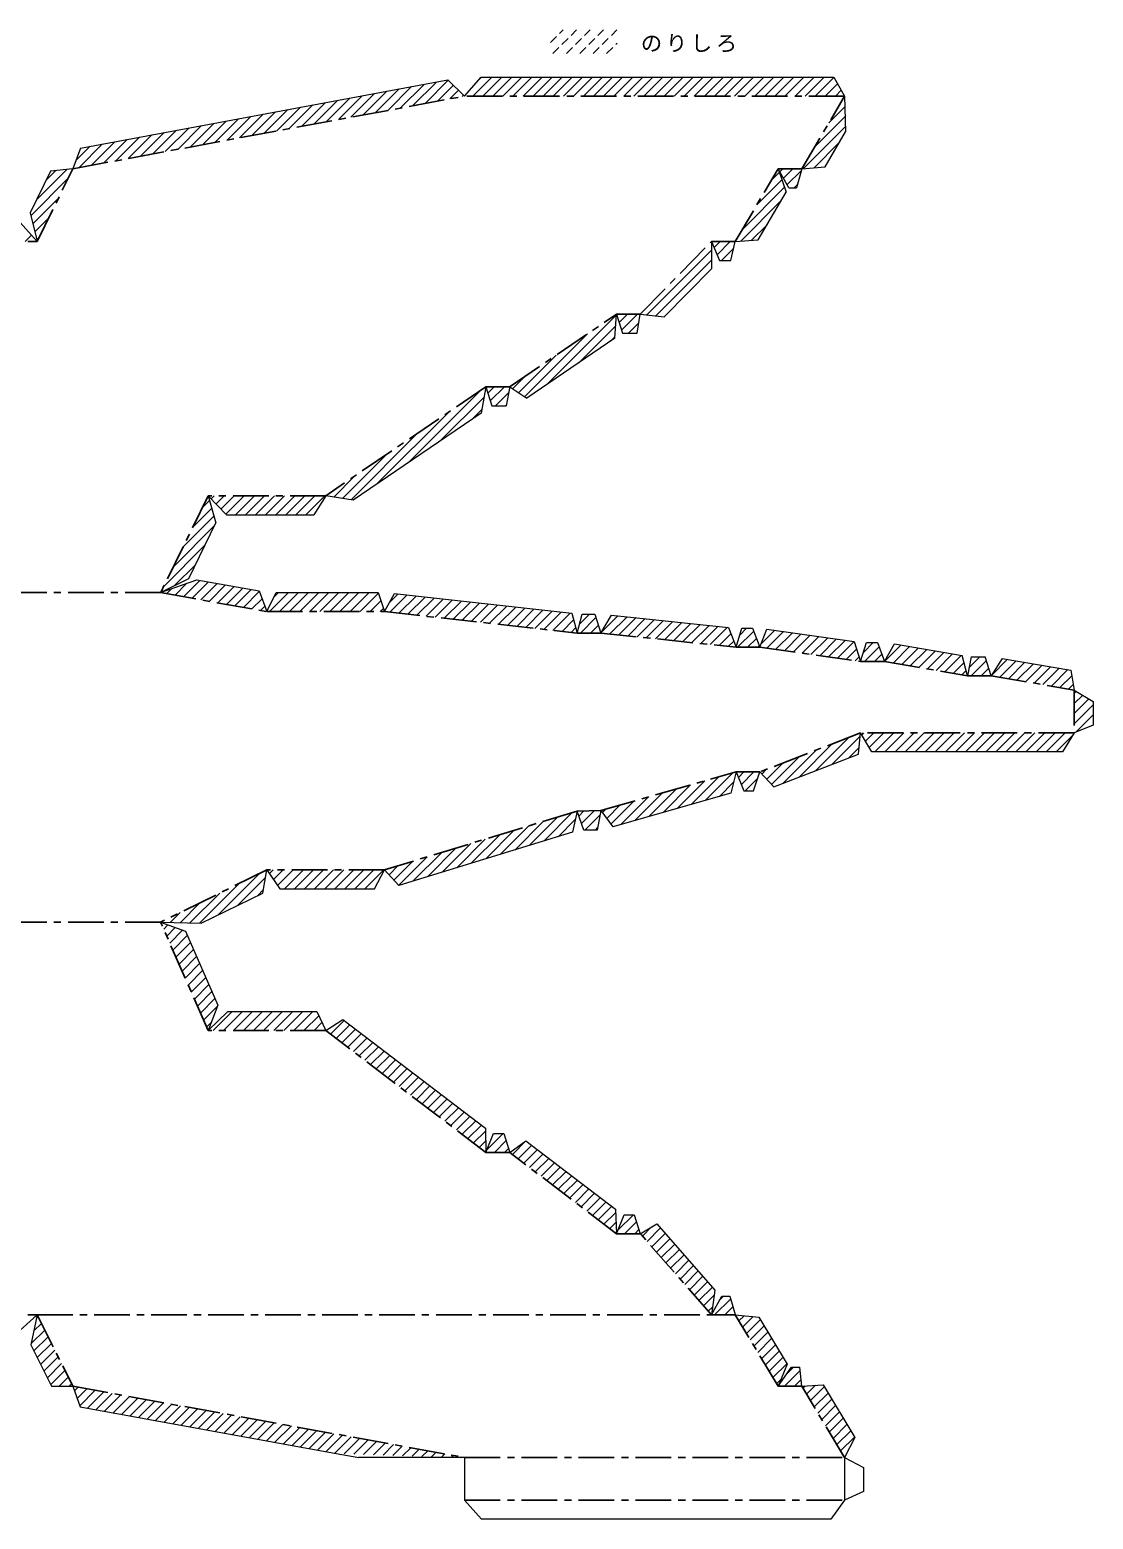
# Model space of a CAD drawing. Units: millimetres at full size, sheet at 1:300. Extents: x -1911260 to 408766, y -45196 to 976532.
# Drawn here: x -39390 to 5394, y 788836 to 851560 of the extents above; entities that cross this region are included whole.
import ezdxf

# ---------------------------------------------------------------- set-up
doc = ezdxf.new("R2010")
doc.units = ezdxf.units.MM
doc.header["$LTSCALE"] = 300
for name, pattern in [('CHAIN1', [8, 5, -1, 1, -1]), ('CHAIN2', [12, 9, -1, 1, -1]), ('DASHED1', [1.8, 1.2, -0.6])]:
    doc.linetypes.add(name, pattern=pattern)
doc.layers.add('0-4_谷折り', color=2, linetype='CHAIN1')
doc.layers.add('0-7_ハッチ', color=7, linetype='Continuous')
doc.layers.add('0-5_切り取り', color=4, linetype='Continuous', lineweight=5)
doc.layers.add('0-A_文字', color=2, linetype='DASHED1', lineweight=5)
doc.styles.add('ＭＳ ゴシック', font='')
doc.styles.get('ＭＳ ゴシック').set_extended_font_data('MS Gothic')

msp = doc.modelspace()

# ---------------------------------------------------------------- linework, layer by layer
at = {"layer": '0-4_谷折り'}
for p, q in [((-15344.4, 818684.2), (-9644.4, 820305.8)), ((-15344.4, 818684.2), (-16344.4, 818655.8)), ((-21078.4, 789636.3), (-5078.4, 789636.3))]:
    msp.add_line(p, q, dxfattribs=at)
for points in [[(-49078.4, 842645.8), (-39078.4, 842645.8), (-37578.4, 845705.8), (-21078.4, 848765.8)], [(-19166.1, 836534.1), (-14678.4, 839585.8), (-13678.4, 839585.8), (-10678.4, 842645.8), (-9678.4, 842645.8), (-7878.4, 845705.8), (-6878.4, 845705.8), (-5078.4, 848765.8), (-21078.4, 848765.8)], [(-20178.4, 836525.8), (-26928.4, 831935.8), (-31878.4, 831935.8), (-33878.4, 827855.8), (-54278.4, 827855.8)], [(-33878.4, 827855.8), (-29406.4, 827055.8), (-24456.4, 827055.8), (-16344.4, 826155.8), (-15344.4, 826155.8), (-9644.4, 825555.8), (-8644.4, 825555.8), (-4402.4, 824955.8), (-3402.4, 824955.8), (95.6, 824355.8), (1095.6, 824355.8), (4593.6, 823755.8), (4593.6, 821955.8), (-4402.4, 821955.8), (-8644.4, 820305.8), (-9644.4, 820305.8)], [(-16344.4, 818655.8), (-24456.4, 816180.8), (-29406.4, 816180.8), (-33878.4, 813980.8), (-54278.4, 813980.8), (-58750.4, 816180.8)], [(-37578.4, 794436.3), (-21078.4, 791436.3), (-5078.4, 791436.3), (-6878.4, 794436.3), (-7878.4, 794436.3), (-9678.4, 797436.3), (-10678.4, 797436.3), (-13678.4, 800859.3), (-14678.4, 800859.3), (-19178.4, 804282.3), (-20178.4, 804282.3), (-26928.4, 809416.8), (-31878.4, 809416.8), (-33878.4, 813980.8)], [(-56278.4, 809416.8), (-76878.4, 809416.8), (-81378.4, 804282.3), (-84078.4, 804282.3), (-84078.4, 791436.3), (-67078.4, 791433.3), (-50578.4, 794436.3), (-49078.4, 797436.3), (-39078.4, 797436.3), (-37578.4, 794436.3)], [(-39078.4, 797436.3), (-10678.4, 797436.3), (-9678.4, 797436.3)]]:
    msp.add_lwpolyline(points, dxfattribs=at)
at = {"layer": '0-4_谷折り', "linetype": 'CHAIN2'}
msp.add_lwpolyline([(-19166.1, 836534.1), (-19178.4, 836525.8), (-20178.4, 836525.8)], dxfattribs=at)
at = {"layer": '0-5_切り取り'}
for p, q in [((-6878.4, 845705.8), (-7100, 844905.8)), ((-7420.8, 844905.8), (-7100, 844905.8)), ((-8710, 842714.1), (-7531.8, 844717.1)), ((-10678.4, 842645.8), (-10684.2, 841497.1)), ((-9678.4, 842645.8), (-8710, 842714.1)), ((-14751.2, 838568.8), (-14678.4, 839585.8)), ((-14751.2, 838568.8), (-18461.8, 836045.6)), ((-19309.7, 835725.8), (-19166.1, 836534.1)), ((-19178.4, 836525.8), (-18461.8, 836045.6)), ((-31878.4, 831935.8), (-31548.2, 830791.8)), ((95.6, 824355.8), (-120.5, 825204.5)), ((252.2, 825155.8), (95.6, 824355.8)), ((252.2, 825155.8), (848.9, 825155.8)), ((1095.6, 824355.8), (848.9, 825155.8)), ((1558.3, 825088.1), (1095.6, 824355.8)), ((-9644.4, 820305.8), (-9861.9, 819412.1)), ((-9861.9, 819412.1), (-14837.3, 817996.7)), ((-15344.4, 818684.2), (-14837.3, 817996.7)), ((-6878.4, 794436.3), (-6955.3, 795236.3)), ((-26490.9, 791607.3), (-25534, 791433.3)), ((-21078.4, 791436.3), (-25548.7, 791436)), ((-21078.4, 791436.3), (-21078.4, 791436.3)), ((-21078.4, 791436.3), (-21078.4, 789636.3)), ((-21078.4, 789636.3), (-20363.5, 788836.3))]:
    msp.add_line(p, q, dxfattribs=at)
for points in [[(-37253.6, 846579.6), (-21784.2, 849448.5), (-21078.4, 848765.8), (-20387.8, 849565.8), (-5533.6, 849565.8), (-5078.4, 848765.8), (-5034.2, 847263)], [(-6878.4, 845705.8), (-5900.8, 845789.8), (-5034.2, 847263)], [(-37253.6, 846579.6), (-37578.4, 845705.8), (-38516.3, 845609.8), (-39379.9, 843848.1), (-39095.2, 842713.1)], [(-7420.8, 844905.8), (-7878.4, 845705.8), (-7531.8, 844717.1)], [(-39790.5, 843445.8), (-39078.4, 842645.8), (-39095.2, 842713.1)], [(-10678.4, 842645.8), (-10342.3, 841845.8), (-9861.8, 841845.8), (-9678.4, 842645.8)], [(-13678.4, 839585.8), (-12670.1, 839471.5), (-10684.2, 841497.1)], [(-14678.4, 839585.8), (-14432.1, 838785.8), (-13814.3, 838785.8), (-13678.4, 839585.8)], [(-20178.4, 836525.8), (-20387.4, 835416.2), (-25768.5, 831757), (-26928.4, 831935.8), (-27431.4, 831135.8)], [(-20178.4, 836525.8), (-19932.1, 835725.8), (-19323.4, 835725.8)], [(-31878.4, 831935.8), (-31106.4, 831135.8), (-27431.4, 831135.8)], [(-33878.4, 827855.8), (-32693, 828456.4), (-31548.2, 830791.8)], [(-33878.4, 827855.8), (-32355.7, 828396.1), (-29736.9, 827927.6), (-29406.4, 827055.8), (-29012.6, 827855.8), (-24714.8, 827855.8), (-24456.4, 827055.8), (-24036.8, 827814.1), (-16568, 826985.5), (-16344.4, 826155.8), (-16126.1, 826955.8), (-15594.1, 826955.8), (-15344.4, 826155.8), (-14888.3, 826912.2), (-9961.5, 826393.6), (-9644.4, 825555.8), (-9407.4, 826355.8), (-8951.9, 826355.8), (-8644.4, 825555.8), (-8344.1, 826321.3), (-4677.6, 825802.7), (-4402.4, 824955.8), (-4156.6, 825755.8), (-3693.6, 825755.8), (-3402.4, 824955.8), (-2979.4, 825694.9), (-120.5, 825204.5)], [(1558.3, 825088.1), (4447.8, 824592.5), (4593.6, 823755.8), (5393.6, 823278.8), (5393.6, 822274.4), (4593.6, 821955.8), (4094.7, 821155.8), (-3932.7, 821155.8), (-4402.4, 821955.8)], [(-8644.4, 820305.8), (-8055.6, 819676.4), (-4496.8, 821060.6), (-4402.4, 821955.8)], [(-9644.4, 820305.8), (-9324.1, 819505.8), (-8915.1, 819505.8), (-8644.4, 820305.8)], [(-15344.4, 818684.2), (-15489.3, 817855.8), (-16057.9, 817855.8), (-16344.4, 818655.8), (-16528.6, 817763.2), (-23846.1, 815530.6), (-24456.4, 816180.8)], [(-33878.4, 813980.8), (-32166.1, 813931.5), (-29581.3, 815203.2), (-29406.4, 816180.8)], [(-29406.4, 816180.8), (-28861, 815380.8), (-24867, 815380.8), (-24456.4, 816180.8)], [(-33878.4, 813980.8), (-32838.4, 813600.8), (-31470.3, 810478.8), (-31878.4, 809416.8), (-31055.3, 810216.8), (-27302.5, 810216.8), (-26928.4, 809416.8), (-26209.5, 809875.1), (-20199.1, 805303.2), (-20178.4, 804282.3), (-19864.1, 805082.3), (-19420.6, 805082.3), (-19178.4, 804282.3), (-18500.5, 804771.8), (-14718.8, 801895.2), (-14678.4, 800859.3), (-14358.7, 801659.3), (-13943.2, 801659.3), (-13678.4, 800859.3), (-12982.2, 801278.7), (-10536, 798487.6), (-10678.4, 797436.3), (-10242.1, 798236.3), (-9903.9, 798236.3), (-9683.5, 797454.4)], [(-49078.4, 797436.3), (-48107.4, 796636.3), (-39970.3, 796636.3), (-39078.4, 797436.3), (-39344.2, 796179.1), (-38474.8, 794440.3), (-37578.4, 794436.3), (-37274.1, 793567.8), (-26490.9, 791607.3)], [(-9678.4, 797436.3), (-8690.7, 797345), (-7500.9, 795362.2), (-7878.4, 794436.3), (-7309.8, 795236.3), (-6955.3, 795236.3)], [(-6878.4, 794436.3), (-5983.2, 794499.2), (-4647, 792272.2), (-5078.4, 791436.3), (-5078.4, 789636.3)], [(-5078.4, 791436.3), (-4278.4, 791007.1), (-4278.4, 789998.7), (-5078.4, 789636.3)], [(-5078.4, 789636.3), (-5660.1, 788836.3), (-20363.5, 788836.3)]]:
    msp.add_lwpolyline(points, dxfattribs=at)
at = {"layer": '0-7_ハッチ'}
for p, q in [((-23266, 848360.1), (-22267.1, 849359)), ((-22745.1, 848456.7), (-21768.5, 849433.3)), ((-20738.9, 848765.8), (-19938.9, 849565.8)), ((-20542.8, 849386.2), (-20363.2, 849565.8)), ((-20314.7, 848765.8), (-19514.7, 849565.8)), ((-19890.4, 848765.8), (-19090.4, 849565.8)), ((-19466.1, 848765.8), (-18666.1, 849565.8)), ((-19041.9, 848765.8), (-18241.9, 849565.8)), ((-18617.6, 848765.8), (-17817.6, 849565.8)), ((-18193.4, 848765.8), (-17393.4, 849565.8)), ((-17769.1, 848765.8), (-16969.1, 849565.8)), ((-17344.8, 848765.8), (-16544.8, 849565.8)), ((-16920.6, 848765.8), (-16120.6, 849565.8)), ((-16496.3, 848765.8), (-15696.3, 849565.8)), ((-16072, 848765.8), (-15272, 849565.8)), ((-15647.8, 848765.8), (-14847.8, 849565.8)), ((-15223.5, 848765.8), (-14423.5, 849565.8)), ((-14799.2, 848765.8), (-13999.2, 849565.8)), ((-14375, 848765.8), (-13575, 849565.8)), ((-13950.7, 848765.8), (-13150.7, 849565.8)), ((-13526.5, 848765.8), (-12726.5, 849565.8)), ((-13102.2, 848765.8), (-12302.2, 849565.8)), ((-12677.9, 848765.8), (-11877.9, 849565.8)), ((-12253.7, 848765.8), (-11453.7, 849565.8)), ((-11829.4, 848765.8), (-11029.4, 849565.8)), ((-11405.1, 848765.8), (-10605.1, 849565.8)), ((-10980.9, 848765.8), (-10180.9, 849565.8)), ((-10556.6, 848765.8), (-9756.6, 849565.8)), ((-10132.3, 848765.8), (-9332.3, 849565.8)), ((-9708.1, 848765.8), (-8908.1, 849565.8)), ((-9283.8, 848765.8), (-8483.8, 849565.8)), ((-8859.5, 848765.8), (-8059.5, 849565.8)), ((-8435.3, 848765.8), (-7635.3, 849565.8)), ((-8011, 848765.8), (-7211, 849565.8)), ((-7586.8, 848765.8), (-6786.8, 849565.8)), ((-7162.5, 848765.8), (-6362.5, 849565.8)), ((-6738.2, 848765.8), (-5938.2, 849565.8)), ((-6314, 848765.8), (-5526.5, 849553.3)), ((-5889.7, 848765.8), (-5372.6, 849282.9)), ((-26912, 847683.9), (-25913.1, 848682.8)), ((-26391.1, 847780.5), (-25392.2, 848779.4)), ((-25870.3, 847877.1), (-24871.4, 848876)), ((-25349.4, 847973.7), (-24350.5, 848972.6)), ((-24828.5, 848070.3), (-23829.7, 849069.2)), ((-24307.7, 848166.9), (-23308.8, 849165.8)), ((-23786.8, 848263.5), (-22787.9, 849262.4)), ((-22224.2, 848553.3), (-21552.8, 849224.7)), ((-21703.4, 848649.9), (-21337.2, 849016.1)), ((-21182.5, 848746.5), (-21121.5, 848807.5)), ((-5465.4, 848765.8), (-5218.7, 849012.5)), ((-5131.5, 848675.5), (-5077.3, 848729.7)), ((-30037.1, 847104.3), (-29038.3, 848103.2)), ((-29516.3, 847200.9), (-28517.4, 848199.8)), ((-28995.4, 847297.5), (-27996.5, 848296.4)), ((-28474.6, 847394.1), (-27475.7, 848393)), ((-27953.7, 847490.7), (-26954.8, 848489.6)), ((-27432.8, 847587.3), (-26434, 848586.2)), ((-5737.6, 847645.1), (-5065.2, 848317.5)), ((-33683.2, 846428.2), (-32684.3, 847427)), ((-33162.3, 846524.8), (-32163.4, 847523.6)), ((-32641.4, 846621.3), (-31642.6, 847620.2)), ((-32120.6, 846717.9), (-31121.7, 847716.8)), ((-31599.7, 846814.5), (-30600.8, 847813.4)), ((-31078.9, 846911.1), (-30080, 847910)), ((-30558, 847007.7), (-29559.1, 848006.6)), ((-6823.7, 845710.5), (-5040.9, 847493.2)), ((-6343.7, 846614.8), (-5053.1, 847905.4)), ((-36808.3, 845848.6), (-35809.4, 846847.5)), ((-36287.5, 845945.2), (-35288.6, 846944.1)), ((-35766.6, 846041.8), (-34767.7, 847040.7)), ((-35245.7, 846138.4), (-34246.9, 847137.3)), ((-34724.9, 846235), (-33726, 847233.9)), ((-34204, 846331.6), (-33205.1, 847330.5)), ((-6359.5, 845750.4), (-5301.8, 846808.1)), ((-37447.5, 846058), (-36851.2, 846654.3)), ((-37329.2, 845752), (-36330.3, 846750.9)), ((-39113.2, 844392.2), (-37824.9, 845680.6)), ((-38705.2, 845224.5), (-38297.5, 845632.2)), ((-8166.1, 845216.6), (-7826.1, 845556.6)), ((-7805.1, 845577.6), (-7676.9, 845705.8)), ((-7650.7, 845307.7), (-7252.6, 845705.8)), ((-7496.3, 845037.8), (-6897.5, 845636.7)), ((-39350.5, 843730.7), (-37773.5, 845307.7)), ((-9378.3, 843155.8), (-7605.8, 844928.3)), ((-8772.2, 844186.2), (-7716, 845242.5)), ((-7204.1, 844905.8), (-7060, 845049.8)), ((-39265.4, 843391.5), (-38181.5, 844475.5)), ((-9447.9, 842662), (-7730.3, 844379.6)), ((-39180.3, 843052.3), (-38589.4, 843643.2)), ((-8991.4, 842694.2), (-8336.4, 843349.2)), ((-39586.9, 842645.8), (-39317.8, 842914.8)), ((-39162.6, 842645.8), (-39118, 842690.3)), ((-39095.2, 842713.1), (-38997.3, 842811)), ((-10570.2, 842388.2), (-10312.6, 842645.8)), ((-10444.7, 842089.5), (-9888.4, 842645.8)), ((-13403.8, 839554.7), (-10680.2, 842278.2)), ((-13022.7, 839511.5), (-10682.4, 841851.8)), ((-10264.1, 841845.8), (-9742.1, 842367.8)), ((-17598.7, 836632.5), (-14680.9, 839550.3)), ((-14670.6, 839560.6), (-14645.4, 839585.8)), ((-14570.8, 839236.2), (-14221.2, 839585.8)), ((-14470.9, 838911.8), (-13796.9, 839585.8)), ((-18550.5, 836105), (-15901.3, 838754.2)), ((-16272.9, 837534), (-14713.6, 839093.3)), ((-14947.1, 838435.6), (-14746.3, 838636.4)), ((-14172.6, 838785.8), (-13740.9, 839217.5)), ((-18804.5, 836275.2), (-17227.1, 837852.6)), ((-19058.5, 836445.5), (-18553, 836951)), ((-23428.7, 833348.1), (-20405.4, 836371.4)), ((-20095.6, 836256.9), (-19826.8, 836525.8)), ((-19995.8, 835932.5), (-19402.5, 836525.8)), ((-19778.2, 835725.8), (-19222.7, 836281.3)), ((-22102.9, 834249.7), (-20260, 836092.6)), ((-20777, 835151.2), (-20358.4, 835569.8)), ((-19354, 835725.8), (-19316.6, 835763.1)), ((-24754.5, 832446.6), (-21731.3, 835469.8)), ((-25855, 831770.4), (-23057.1, 834568.2)), ((-26222.6, 831827), (-24382.9, 833666.7)), ((-26590.2, 831883.7), (-25708.7, 832765.1)), ((-32117.9, 831447.1), (-31822.6, 831742.5)), ((-31756, 831809), (-31629.2, 831935.8)), ((-31547.7, 831593.1), (-31205, 831935.8)), ((-31339.3, 831377.2), (-30780.7, 831935.8)), ((-31131, 831161.2), (-30356.5, 831935.8)), ((-30732.2, 831135.8), (-29932.2, 831935.8)), ((-30307.9, 831135.8), (-29507.9, 831935.8)), ((-29883.7, 831135.8), (-29083.7, 831935.8)), ((-29459.4, 831135.8), (-28659.4, 831935.8)), ((-29035.1, 831135.8), (-28235.1, 831935.8)), ((-28610.9, 831135.8), (-27810.9, 831935.8)), ((-28186.6, 831135.8), (-27386.6, 831935.8)), ((-27762.3, 831135.8), (-26962.3, 831935.8)), ((-32525.8, 830614.9), (-31727.5, 831413.2)), ((-33341.7, 828950.5), (-31594.1, 830698.1)), ((-32933.8, 829782.7), (-31632.5, 831084)), ((-33749.7, 828118.3), (-32002, 829865.9)), ((-33289.6, 828154.1), (-32410, 829033.7)), ((-33632, 827811.7), (-33428.2, 828015.5)), ((-33272.1, 827747.3), (-32770.5, 828248.9)), ((-32912.2, 827682.9), (-32222.9, 828372.3)), ((-32552.3, 827618.6), (-31863, 828307.9)), ((-32192.5, 827554.2), (-31503.1, 828243.6)), ((-31832.6, 827489.8), (-31143.2, 828179.2)), ((-31472.7, 827425.4), (-30783.3, 828114.8)), ((-31112.8, 827361), (-30423.4, 828050.4)), ((-30752.9, 827296.7), (-30063.5, 827986)), ((-30393, 827232.3), (-29726.1, 827899.2)), ((-30033.2, 827167.9), (-29609.5, 827591.6)), ((-29296.8, 827055.8), (-28496.8, 827855.8)), ((-29101.4, 827675.4), (-28921, 827855.8)), ((-28872.5, 827055.8), (-28072.5, 827855.8)), ((-28448.2, 827055.8), (-27648.2, 827855.8)), ((-28024, 827055.8), (-27224, 827855.8)), ((-27599.7, 827055.8), (-26799.7, 827855.8)), ((-27175.4, 827055.8), (-26375.4, 827855.8)), ((-26751.2, 827055.8), (-25951.2, 827855.8)), ((-26326.9, 827055.8), (-25526.9, 827855.8)), ((-25902.6, 827055.8), (-25102.6, 827855.8)), ((-25478.4, 827055.8), (-24705.9, 827828.3)), ((-25054.1, 827055.8), (-24602.3, 827507.6)), ((-24241.5, 827444.1), (-23888, 827797.6)), ((-24230.6, 827030.7), (-23506.1, 827755.3)), ((-23848.7, 826988.4), (-23124.2, 827712.9)), ((-23466.8, 826946), (-22742.3, 827670.5)), ((-23084.9, 826903.6), (-22360.4, 827628.1)), ((-22703.1, 826861.3), (-21978.5, 827585.8)), ((-22321.2, 826818.9), (-21596.6, 827543.4)), ((-21939.3, 826776.5), (-21214.7, 827501)), ((-21557.4, 826734.1), (-20832.8, 827458.7)), ((-21175.5, 826691.8), (-20451, 827416.3)), ((-20793.6, 826649.4), (-20069.1, 827373.9)), ((-20411.7, 826607), (-19687.2, 827331.6)), ((-29673.3, 827103.5), (-29492.9, 827283.9)), ((-24629.9, 827055.8), (-24498.7, 827186.9)), ((-20029.8, 826564.7), (-19305.3, 827289.2)), ((-19647.9, 826522.3), (-18923.4, 827246.8)), ((-19266, 826479.9), (-18541.5, 827204.5)), ((-18884.1, 826437.6), (-18159.6, 827162.1)), ((-18502.2, 826395.2), (-17777.7, 827119.7)), ((-18120.3, 826352.8), (-17395.8, 827077.3)), ((-17738.4, 826310.4), (-17013.9, 827035)), ((-17356.5, 826268.1), (-16632, 826992.6)), ((-16974.6, 826225.7), (-16493, 826707.3)), ((-16240.8, 826535.3), (-15820.3, 826955.8)), ((-16196, 826155.8), (-15547, 826804.8)), ((-15339.6, 826163.7), (-14619.4, 826883.9)), ((-14963.4, 826115.7), (-14235.5, 826843.5)), ((-14579.5, 826075.3), (-13851.7, 826803.1)), ((-14195.6, 826034.9), (-13467.8, 826762.7)), ((-13811.8, 825994.5), (-13084, 826722.3)), ((-16592.7, 826183.3), (-16402.9, 826373.1)), ((-15771.8, 826155.8), (-15446, 826481.5)), ((-15347.5, 826155.8), (-15345.1, 826158.2)), ((-13427.9, 825954), (-12700.1, 826681.9)), ((-13044.1, 825913.6), (-12316.3, 826641.5)), ((-12660.2, 825873.2), (-11932.4, 826601)), ((-12276.3, 825832.8), (-11548.5, 826560.6)), ((-11892.5, 825792.4), (-11164.7, 826520.2)), ((-11508.6, 825752), (-10780.8, 826479.8)), ((-11124.8, 825711.6), (-10397, 826439.4)), ((-10740.9, 825671.2), (-10013.1, 826399)), ((-10357.1, 825630.8), (-9860.7, 826127.2)), ((-9583.6, 825555.8), (-8905.1, 826234.2)), ((-9491.4, 826072.2), (-9207.8, 826355.8)), ((-8585.9, 825704.9), (-8015.9, 826274.9)), ((-8352.1, 825514.4), (-7644.3, 826222.3)), ((-7980.4, 825461.9), (-7272.6, 826169.7)), ((-7608.7, 825409.3), (-6900.9, 826117.1)), ((-9973.2, 825590.4), (-9744.2, 825819.4)), ((-9159.3, 825555.8), (-8787.3, 825927.7)), ((-8735, 825555.8), (-8669.5, 825621.3)), ((-7237, 825356.7), (-6529.2, 826064.6)), ((-6865.3, 825304.1), (-6157.5, 826012)), ((-6493.6, 825251.6), (-5785.8, 825959.4)), ((-6122, 825199), (-5414.1, 825906.8)), ((-5750.3, 825146.4), (-5042.4, 825854.3)), ((-5378.6, 825093.9), (-4675.7, 825796.7)), ((-5006.9, 825041.3), (-4571.6, 825476.5)), ((-4284.5, 825339.4), (-3868.1, 825755.8)), ((-4243.9, 824955.8), (-3626.9, 825572.7)), ((-3396.4, 824954.7), (-2703.5, 825647.6)), ((-3034.2, 824892.6), (-2341.4, 825585.5)), ((-2672.1, 824830.5), (-1979.2, 825523.4)), ((-2309.9, 824768.4), (-1617.1, 825461.2)), ((-4635.2, 824988.7), (-4467.5, 825156.4)), ((-3819.6, 824955.8), (-3513.7, 825261.7)), ((-1947.8, 824706.3), (-1254.9, 825399.1)), ((-1585.6, 824644.2), (-892.8, 825337)), ((-1223.5, 824582), (-530.6, 825274.9)), ((-861.3, 824519.9), (-168.5, 825212.8)), ((-499.2, 824457.8), (-45.8, 824911.2)), ((162, 824694.7), (623, 825155.8)), ((247.3, 824355.8), (895.7, 825004.1)), ((1095.8, 824355.7), (1788.7, 825048.6)), ((1458, 824293.6), (2150.8, 824986.5)), ((1820.1, 824231.5), (2512.9, 824924.4)), ((2182.3, 824169.4), (2875.1, 824862.2)), ((-137, 824395.7), (40.3, 824573.1)), ((671.6, 824355.8), (995.7, 824679.9)), ((2544.4, 824107.3), (3237.2, 824800.1)), ((2906.5, 824045.2), (3599.4, 824738)), ((3268.7, 823983), (3961.5, 824675.9)), ((3630.8, 823920.9), (4323.7, 824613.8)), ((3993, 823858.8), (4489.2, 824355)), ((4355.1, 823796.7), (4552.2, 823993.7)), ((4593.6, 823610.9), (4684.4, 823701.7)), ((4593.6, 823186.7), (4950.2, 823543.2)), ((4593.6, 822762.4), (5216, 823384.7)), ((4593.6, 822338.2), (5393.6, 823138.2)), ((4663.3, 821983.5), (5393.6, 822713.9)), ((-6291.5, 820362.6), (-4886.6, 821767.4)), ((-5597.1, 820632.7), (-4417.5, 821812.3)), ((-4354.9, 821874.9), (-4274, 821955.8)), ((-4197.9, 821607.6), (-3849.7, 821955.8)), ((-4041, 821340.2), (-3425.5, 821955.8)), ((-3801.2, 821155.8), (-3001.2, 821955.8)), ((-3377, 821155.8), (-2577, 821955.8)), ((-2952.7, 821155.8), (-2152.7, 821955.8)), ((-2528.4, 821155.8), (-1728.4, 821955.8)), ((-2104.2, 821155.8), (-1304.2, 821955.8)), ((-1679.9, 821155.8), (-879.9, 821955.8)), ((-1255.6, 821155.8), (-455.6, 821955.8)), ((-831.4, 821155.8), (-31.4, 821955.8)), ((-407.1, 821155.8), (392.9, 821955.8)), ((17.2, 821155.8), (817.2, 821955.8)), ((441.4, 821155.8), (1241.4, 821955.8)), ((865.7, 821155.8), (1665.7, 821955.8)), ((1290, 821155.8), (2090, 821955.8)), ((1714.2, 821155.8), (2514.2, 821955.8)), ((2138.5, 821155.8), (2938.5, 821955.8)), ((2562.7, 821155.8), (3362.7, 821955.8)), ((2987, 821155.8), (3787, 821955.8)), ((3411.3, 821155.8), (4211.3, 821955.8)), ((3835.5, 821155.8), (4524.2, 821844.5)), ((5368.4, 822264.4), (5393.6, 822289.6)), ((-7680.1, 819822.4), (-6275.3, 821227.3)), ((-6985.8, 820092.5), (-5581, 821497.3)), ((-4902.8, 820902.7), (-4467.6, 821338)), ((-8354.8, 819996.3), (-7664, 820687.1)), ((-8149.8, 819777.1), (-6969.7, 820957.2)), ((-12129.7, 818767), (-10967.3, 819929.4)), ((-11536.7, 818935.7), (-10374.3, 820098.1)), ((-10943.8, 819104.4), (-9781.4, 820266.8)), ((-10350.8, 819273), (-9749.3, 819874.6)), ((-9551.1, 820072.8), (-9318.1, 820305.8)), ((-9429.8, 819769.8), (-8893.9, 820305.8)), ((-9269.6, 819505.8), (-8733.7, 820041.6)), ((-8559.9, 820215.5), (-8358.3, 820417)), ((-14501.5, 818092.3), (-13339, 819254.7)), ((-13908.5, 818260.9), (-12746.1, 819423.4)), ((-13315.6, 818429.6), (-12153.1, 819592.1)), ((-12722.6, 818598.3), (-11560.2, 819760.8)), ((-17748.3, 817391), (-16544.7, 818594.7)), ((-16269.2, 818445.9), (-16050.9, 818664.1)), ((-16157.4, 818133.4), (-15614.3, 818676.5)), ((-15275.6, 818591), (-15117.9, 818748.7)), ((-15095.5, 818346.8), (-14524.9, 818917.3)), ((-14915.4, 818102.6), (-13932, 819086)), ((-19579.9, 816832.2), (-18376.3, 818035.8)), ((-18969.4, 817018.5), (-17765.8, 818222.1)), ((-18358.9, 817204.7), (-17155.2, 818408.4)), ((-17137.8, 817577.3), (-16418.5, 818296.6)), ((-16010.8, 817855.8), (-15373.9, 818492.6)), ((-15586.5, 817855.8), (-15467.8, 817974.5)), ((-22022.1, 816087.1), (-20818.5, 817290.7)), ((-21411.6, 816273.3), (-20207.9, 817477)), ((-20801, 816459.6), (-19597.4, 817663.3)), ((-20190.5, 816645.9), (-18986.8, 817849.5)), ((-23848.7, 815533.3), (-22650.1, 816731.9)), ((-23243.2, 815714.5), (-22039.6, 816918.2)), ((-22632.7, 815900.8), (-21429, 817104.4)), ((-29298.7, 816022.9), (-29140.9, 816180.8)), ((-29126.8, 815770.6), (-28716.6, 816180.8)), ((-28954.8, 815518.4), (-28292.4, 816180.8)), ((-28668.1, 815380.8), (-27868.1, 816180.8)), ((-28243.8, 815380.8), (-27443.8, 816180.8)), ((-27819.6, 815380.8), (-27019.6, 816180.8)), ((-27395.3, 815380.8), (-26595.3, 816180.8)), ((-26971, 815380.8), (-26171, 816180.8)), ((-26546.8, 815380.8), (-25746.8, 816180.8)), ((-26122.5, 815380.8), (-25322.5, 816180.8)), ((-25698.2, 815380.8), (-24898.2, 816180.8)), ((-25274, 815380.8), (-24474, 816180.8)), ((-24259.5, 815971), (-23871.2, 816359.3)), ((-24054.1, 815752.2), (-23260.6, 816545.6)), ((-32236.6, 813933.6), (-30554, 815616.2)), ((-31473.8, 814272.1), (-29718.9, 816027)), ((-30638.7, 814682.9), (-29464.2, 815857.5)), ((-33061.4, 813957.3), (-32224.2, 814794.6)), ((-32649, 813945.4), (-31389.1, 815205.4)), ((-29803.6, 815093.8), (-29556.7, 815340.7)), ((-33473.8, 813969.1), (-33059.3, 814383.7)), ((-33751.6, 813691.4), (-33573.6, 813869.4)), ((-33622.3, 813396.4), (-33262.8, 813755.9)), ((-33493, 813101.4), (-32952.1, 813642.4)), ((-33363.7, 812806.4), (-32756.4, 813413.8)), ((-33234.5, 812511.5), (-32627.2, 813118.8)), ((-33105.2, 812216.5), (-32497.9, 812823.8)), ((-32975.9, 811921.5), (-32368.6, 812528.8)), ((-32846.7, 811626.5), (-32239.4, 812233.8)), ((-32717.4, 811331.5), (-32110.1, 811938.8)), ((-32588.1, 811036.5), (-31980.8, 811643.8)), ((-32458.9, 810741.5), (-31851.5, 811348.8)), ((-32329.6, 810446.5), (-31722.3, 811053.8)), ((-32200.3, 810151.5), (-31593, 810758.8)), ((-32071, 809856.5), (-31483.7, 810443.8)), ((-31662.2, 809416.8), (-30862.2, 810216.8)), ((-31238, 809416.8), (-30438, 810216.8)), ((-30813.7, 809416.8), (-30013.7, 810216.8)), ((-30389.5, 809416.8), (-29589.5, 810216.8)), ((-29965.2, 809416.8), (-29165.2, 810216.8)), ((-29540.9, 809416.8), (-28740.9, 810216.8)), ((-29116.7, 809416.8), (-28316.7, 810216.8)), ((-28692.4, 809416.8), (-27892.4, 810216.8)), ((-28268.1, 809416.8), (-27468.1, 810216.8)), ((-27843.9, 809416.8), (-27220.1, 810040.6)), ((-26725.4, 809262.4), (-26154.5, 809833.3)), ((-31941.8, 809561.5), (-31748.5, 809754.8)), ((-27419.6, 809416.8), (-27084.9, 809751.5)), ((-26995.3, 809416.8), (-26949.7, 809462.4)), ((-26484.5, 809079.1), (-25913.6, 809650)), ((-26243.5, 808895.8), (-25672.6, 809466.7)), ((-26002.5, 808712.5), (-25431.6, 809283.4)), ((-25761.6, 808529.2), (-25190.7, 809100.1)), ((-25520.6, 808345.9), (-24949.7, 808916.8)), ((-25279.6, 808162.6), (-24708.7, 808733.5)), ((-25038.7, 807979.4), (-24467.8, 808550.2)), ((-24797.7, 807796.1), (-24226.8, 808366.9)), ((-24556.7, 807612.8), (-23985.8, 808183.6)), ((-24315.8, 807429.5), (-23744.9, 808000.3)), ((-24074.8, 807246.2), (-23503.9, 807817.1)), ((-23833.8, 807062.9), (-23262.9, 807633.8)), ((-23592.9, 806879.6), (-23022, 807450.5)), ((-23351.9, 806696.3), (-22781, 807267.2)), ((-23110.9, 806513), (-22540, 807083.9)), ((-22869.9, 806329.7), (-22299.1, 806900.6)), ((-22629, 806146.4), (-22058.1, 806717.3)), ((-22388, 805963.1), (-21817.1, 806534)), ((-22147, 805779.8), (-21576.2, 806350.7)), ((-21906.1, 805596.5), (-21335.2, 806167.4)), ((-21665.1, 805413.2), (-21094.2, 805984.1)), ((-21424.1, 805229.9), (-20853.3, 805800.8)), ((-21183.2, 805046.6), (-20612.3, 805617.5)), ((-20942.2, 804863.3), (-20371.3, 805434.2)), ((-20701.2, 804680), (-20196.7, 805184.6)), ((-20460.3, 804496.7), (-20188.2, 804768.7)), ((-20131.7, 804401), (-19450.5, 805082.3)), ((-19826.2, 804282.3), (-19329, 804779.5)), ((-19064.4, 804195.6), (-18493.5, 804766.5)), ((-20219.3, 804313.4), (-20179.8, 804352.9)), ((-19401.9, 804282.3), (-19230.3, 804453.9)), ((-18823.4, 804012.3), (-18252.5, 804583.2)), ((-18582.4, 803829), (-18011.5, 804399.9)), ((-18341.5, 803645.7), (-17770.6, 804216.6)), ((-18100.5, 803462.4), (-17529.6, 804033.3)), ((-17859.5, 803279.1), (-17288.6, 803850)), ((-17618.6, 803095.8), (-17047.7, 803666.7)), ((-17377.6, 802912.5), (-16806.7, 803483.4)), ((-17136.6, 802729.2), (-16565.7, 803300.1)), ((-16895.7, 802545.9), (-16324.8, 803116.8)), ((-16654.7, 802362.6), (-16083.8, 802933.5)), ((-16413.7, 802179.3), (-15842.8, 802750.2)), ((-16172.8, 801996), (-15601.9, 802566.9)), ((-15931.8, 801812.7), (-15360.9, 802383.6)), ((-15690.8, 801629.4), (-15119.9, 802200.3)), ((-15449.8, 801446.1), (-14879, 802017)), ((-15208.9, 801262.8), (-14713.5, 801758.2)), ((-14621.4, 801001.8), (-13963.9, 801659.3)), ((-14967.9, 801079.5), (-14697.5, 801349.9)), ((-14339.6, 800859.3), (-13842.8, 801356.1)), ((-13915.4, 800859.3), (-13737.3, 801037.3)), ((-13590.9, 800759.5), (-13207.3, 801143.1)), ((-13392.7, 800533.4), (-12825.8, 801100.3)), ((-14726.9, 800896.2), (-14681.6, 800941.6)), ((-13194.6, 800307.3), (-12627.7, 800874.2)), ((-12996.4, 800081.2), (-12429.5, 800648.1)), ((-12798.3, 799855.1), (-12231.3, 800422)), ((-12600.1, 799629), (-12033.2, 800195.9)), ((-12401.9, 799402.9), (-11835, 799969.8)), ((-12203.8, 799176.8), (-11636.9, 799743.7)), ((-12005.6, 798950.7), (-11438.7, 799517.6)), ((-11807.4, 798724.6), (-11240.5, 799291.5)), ((-11609.3, 798498.5), (-11042.4, 799065.4)), ((-11411.1, 798272.4), (-10844.2, 798839.3)), ((-11213, 798046.3), (-10646, 798613.2)), ((-11014.8, 797820.2), (-10565.6, 798269.4)), ((-10550.2, 797436.3), (-9870.1, 798116.3)), ((-10323.3, 798087.4), (-10174.4, 798236.3)), ((-39105.8, 797306.3), (-39044.2, 797367.9)), ((-10816.6, 797594.1), (-10632, 797778.7)), ((-10125.9, 797436.3), (-9776.8, 797785.4)), ((-9701.6, 797436.3), (-9683.5, 797454.4)), ((-9528, 797185.7), (-9311.3, 797402.4)), ((-9368.9, 796920.5), (-8922.9, 797366.5)), ((-9209.8, 796655.3), (-8626.7, 797238.4)), ((-39333.3, 796230.2), (-38761.3, 796802.3)), ((-39219.6, 796768.3), (-38902.8, 797085.1)), ((-9050.7, 796390.2), (-8467.6, 796973.3)), ((-8891.6, 796125), (-8308.5, 796708.1)), ((-39216.2, 795923.1), (-38619.9, 796519.4)), ((-39074.8, 795640.3), (-38478.5, 796236.6)), ((-8732.5, 795859.8), (-8149.4, 796442.9)), ((-8573.4, 795594.7), (-7990.3, 796177.8)), ((-38933.4, 795357.4), (-38337.1, 795953.7)), ((-38791.9, 795074.6), (-38195.7, 795670.9)), ((-38650.5, 794791.8), (-38054.2, 795388)), ((-8414.3, 795329.5), (-7831.2, 795912.6)), ((-8255.2, 795064.3), (-7672.1, 795647.4)), ((-8096.1, 794799.2), (-7513, 795382.3)), ((-38509.1, 794508.9), (-37912.8, 795105.2)), ((-38154.9, 794438.9), (-37771.4, 794822.4)), ((-7610.5, 794436.3), (-6942.6, 795104.2)), ((-7494.2, 794976.8), (-7234.7, 795236.3)), ((-7186.2, 794436.3), (-6905.4, 794717.1)), ((-37732.5, 794437), (-37630, 794539.5)), ((-37508.5, 794236.8), (-37350.4, 794394.8)), ((-37398.4, 793922.6), (-36991.4, 794329.6)), ((-37288.3, 793608.4), (-36632.4, 794264.3)), ((-36961.4, 793511), (-36273.4, 794199)), ((-36602.4, 793445.7), (-35914.4, 794133.7)), ((-7937, 794534), (-7770.8, 794700.2)), ((-6834.7, 794363.5), (-6753.1, 794445.1)), ((-6675.6, 794098.3), (-6296.8, 794477.2)), ((-6516.5, 793833.2), (-5933.4, 794416.3)), ((-6357.4, 793568), (-5774.3, 794151.1)), ((-36243.4, 793380.5), (-35555.4, 794068.5)), ((-35884.5, 793315.2), (-35196.4, 794003.2)), ((-35525.5, 793249.9), (-34837.4, 793937.9)), ((-35166.5, 793184.6), (-34478.4, 793872.7)), ((-34807.5, 793119.4), (-34119.5, 793807.4)), ((-34448.5, 793054.1), (-33760.5, 793742.1)), ((-34089.5, 792988.8), (-33401.5, 793676.8)), ((-33730.5, 792923.6), (-33042.5, 793611.6)), ((-33371.5, 792858.3), (-32683.5, 793546.3)), ((-33012.5, 792793), (-32324.5, 793481)), ((-6198.3, 793302.9), (-5615.2, 793885.9)), ((-6039.2, 793037.7), (-5456.1, 793620.8)), ((-32653.5, 792727.7), (-31965.5, 793415.8)), ((-32294.5, 792662.5), (-31606.5, 793350.5)), ((-31935.5, 792597.2), (-31247.5, 793285.2)), ((-31576.5, 792531.9), (-30888.5, 793219.9)), ((-31217.5, 792466.7), (-30529.5, 793154.7)), ((-30858.6, 792401.4), (-30170.5, 793089.4)), ((-30499.6, 792336.1), (-29811.5, 793024.1)), ((-30140.6, 792270.8), (-29452.5, 792958.9)), ((-29781.6, 792205.6), (-29093.6, 792893.6)), ((-29422.6, 792140.3), (-28734.6, 792828.3)), ((-5880.1, 792772.5), (-5297, 793355.6)), ((-5721, 792507.4), (-5137.9, 793090.5)), ((-29063.6, 792075), (-28375.6, 792763)), ((-28704.6, 792009.8), (-28016.6, 792697.8)), ((-28345.6, 791944.5), (-27657.6, 792632.5)), ((-27986.6, 791879.2), (-27298.6, 792567.2)), ((-27627.6, 791813.9), (-26939.6, 792502)), ((-27268.6, 791748.7), (-26580.6, 792436.7)), ((-26909.6, 791683.4), (-26221.6, 792371.4)), ((-26550.6, 791618.1), (-25862.6, 792306.1)), ((-26149.8, 791594.7), (-25503.6, 792240.9)), ((-5561.9, 792242.2), (-4978.8, 792825.3)), ((-5402.8, 791977), (-4819.7, 792560.1)), ((-5243.7, 791711.9), (-4660.6, 792295)), ((-25740.5, 791579.7), (-25144.6, 792175.6)), ((-25331.3, 791564.7), (-24785.6, 792110.3)), ((-24922, 791549.7), (-24426.7, 792045.1)), ((-24512.8, 791534.7), (-24067.7, 791979.8)), ((-24103.5, 791519.7), (-23708.7, 791914.5)), ((-23694.3, 791504.6), (-23349.7, 791849.2)), ((-23285, 791489.6), (-22990.7, 791784)), ((-22875.8, 791474.6), (-22631.7, 791718.7)), ((-22466.5, 791459.6), (-22272.7, 791653.4)), ((-22057.3, 791444.6), (-21913.7, 791588.2)), ((-21648, 791429.5), (-21554.7, 791522.9)), ((-21238.8, 791414.5), (-21195.7, 791457.6)), ((-5084.6, 791446.7), (-5060.6, 791470.7))]:
    msp.add_line(p, q, dxfattribs=at)
at = {"layer": '0-A_文字'}
for p, q in [((-17459.4, 851026), (-16925.4, 851560)), ((-17359.7, 850560), (-16359.7, 851560)), ((-16794, 850560), (-15794, 851560)), ((-16228.3, 850560), (-15228.3, 851560)), ((-15662.6, 850560), (-14662.6, 851560)), ((-15096.9, 850560), (-14659.4, 850997.6))]:
    msp.add_line(p, q, dxfattribs=at)

# ---------------------------------------------------------------- texts
at = {"layer": '0-A_文字', "color": 7, "insert": (-13657.9, 850607.3), "char_height": 659.8, "attachment_point": 7, "style": 'ＭＳ ゴシック'}
msp.add_mtext('\\T1.17;のりしろ', dxfattribs=at)

doc.saveas('drawing.dxf')
